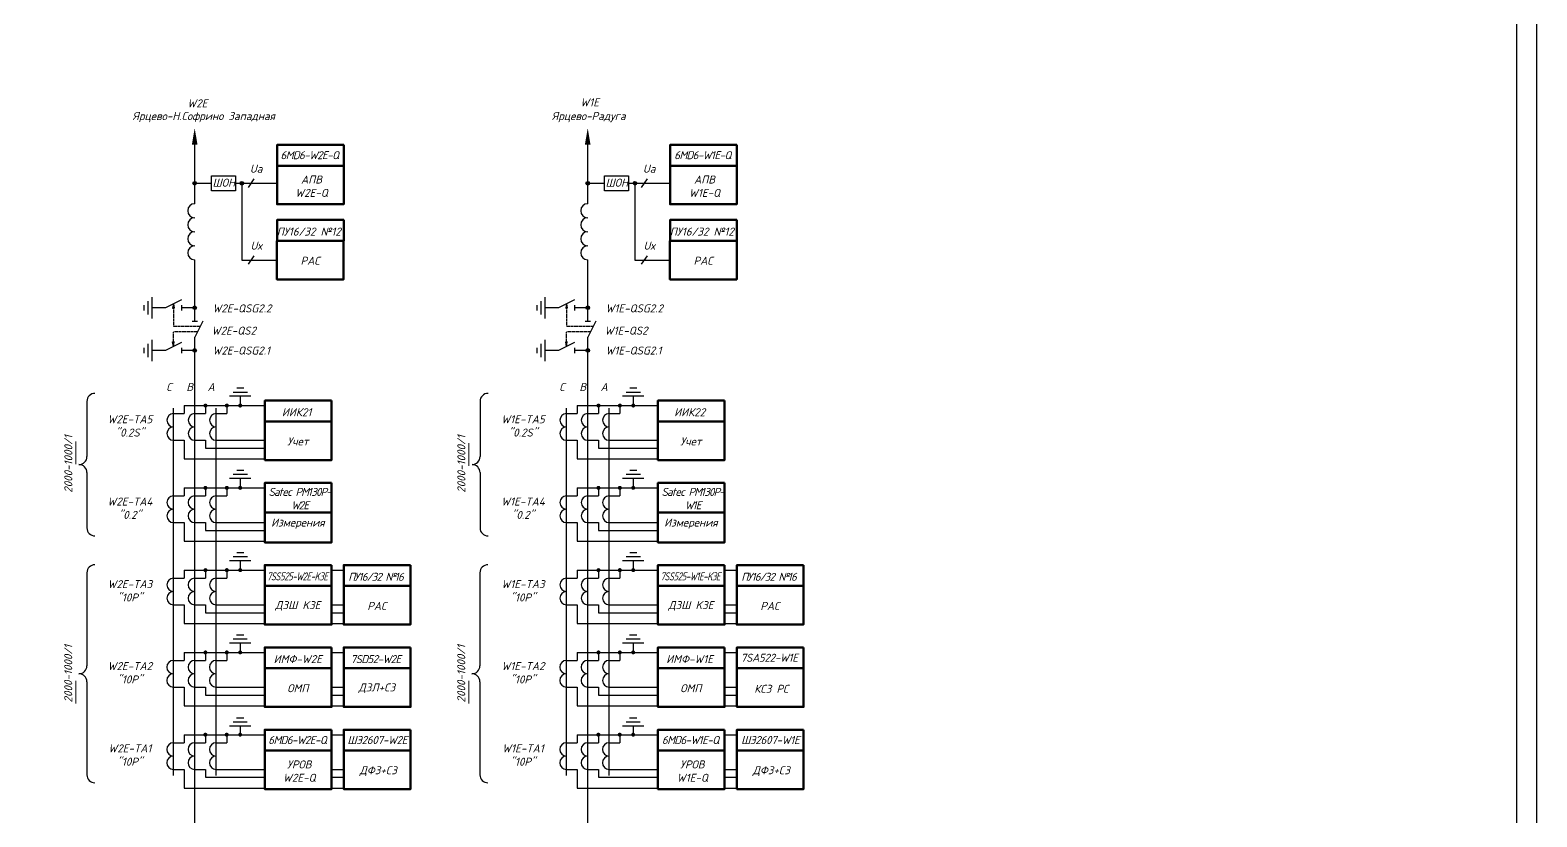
# Model space of a CAD drawing. Header units: millimetres. Extents: x -4534 to -456, y 3875 to 4716.
# Drawn here: x -2600.5 to -2233.4, y 4068.9 to 4260.6 of the extents above; entities that cross this region are included whole.
import ezdxf
from ezdxf.enums import TextEntityAlignment as Align

# ---------------------------------------------------------------- set-up
doc = ezdxf.new("R2010")
doc.units = ezdxf.units.MM
doc.linetypes.add('HIDDEN2', pattern=[0.1875, 0.125, -0.0625])
for name, color, linetype in [('Измерения АСУТП', 80, 'Continuous'), ('пусков-компл', 7, 'Continuous'), ('РАС АСУТП', 50, 'Continuous')]:
    doc.layers.add(name, color=color, linetype=linetype)
doc.styles.add('ГОСТ 3.0', font='isocpeur.ttf', dxfattribs={"oblique": 15, "height": 3})

# ---------------------------------------------------------------- blocks, each defined once
blk = doc.blocks.new('Точка')
h = blk.add_hatch(color=256)
edge = h.paths.add_edge_path()
edge.add_arc((0, 0), 0.691, 0, 360)
blk.add_circle((0, 0), 0.691)
blk = doc.blocks.new('*U46')
for p, q in [((0, 0), (5, 0)), ((11, 3), (5, 0)), ((11, -1), (11, 1)), ((11, 0), (16, 0))]:
    blk.add_line(p, q)
blk = doc.blocks.new('*U49')
for p, q in [((0, 0), (5, 0)), ((11, 3), (5, 0)), ((11, -1), (11, 1)), ((11, 0), (16, 0))]:
    blk.add_line(p, q)

msp = doc.modelspace()

# ---------------------------------------------------------------- hatches: boundary and pattern name
for points in [[(-2565.78, 4192.88), (-2565.61, 4192.88), (-2565.44, 4192.88), (-2565.61, 4193.97)], [(-2470.01, 4192.88), (-2469.84, 4192.88), (-2469.67, 4192.88), (-2469.84, 4193.97)], [(-2565.61, 4183.57), (-2565.44, 4184.65), (-2565.61, 4184.65), (-2565.78, 4184.65)], [(-2469.84, 4183.57), (-2469.67, 4184.65), (-2469.84, 4184.65), (-2470.01, 4184.65)]]:
    msp.add_hatch(color=0).paths.add_polyline_path(points)

# ---------------------------------------------------------------- linework, layer by layer
at = {"color": 0, "lineweight": 30}
msp.add_line((-2238.35, 4711.38), (-2238.35, 3880.38), dxfattribs=at)
at = {"color": 0}
for p, q in [((-2560.41, 4218.34), (-2560.41, 4232.71)), ((-2464.64, 4218.34), (-2464.64, 4232.71)), ((-2560.41, 4223.34), (-2556.32, 4223.34)), ((-2550.48, 4223.34), (-2540.34, 4223.34)), ((-2547.31, 4222.32), (-2545.88, 4224.36)), ((-2464.64, 4223.34), (-2460.55, 4223.34)), ((-2454.71, 4223.34), (-2444.57, 4223.34)), ((-2451.54, 4222.32), (-2450.11, 4224.36)), ((-2560.41, 4192.99), (-2560.41, 4204.66)), ((-2464.64, 4192.99), (-2464.64, 4204.66)), ((-2567.56, 4192.99), (-2570.81, 4192.99)), ((-2563.66, 4194.94), (-2567.56, 4192.99)), ((-2565.61, 4193.97), (-2565.78, 4192.88)), ((-2565.61, 4193.97), (-2565.44, 4192.88)), ((-2563.66, 4193.64), (-2563.66, 4192.34)), ((-2560.41, 4192.99), (-2563.66, 4192.99)), ((-2471.79, 4192.99), (-2475.04, 4192.99)), ((-2467.89, 4194.94), (-2471.79, 4192.99)), ((-2469.84, 4193.97), (-2470.01, 4192.88)), ((-2469.84, 4193.97), (-2469.67, 4192.88)), ((-2467.89, 4193.64), (-2467.89, 4192.34)), ((-2464.64, 4192.99), (-2467.89, 4192.99)), ((-2565.78, 4192.88), (-2565.61, 4192.88)), ((-2565.44, 4192.88), (-2565.61, 4192.88)), ((-2470.01, 4192.88), (-2469.84, 4192.88)), ((-2469.67, 4192.88), (-2469.84, 4192.88)), ((-2567.56, 4182.59), (-2570.81, 4182.59)), ((-2563.66, 4184.54), (-2567.56, 4182.59)), ((-2565.61, 4183.57), (-2565.78, 4184.65)), ((-2565.78, 4184.65), (-2565.61, 4184.65)), ((-2565.61, 4183.57), (-2565.44, 4184.65)), ((-2565.44, 4184.65), (-2565.61, 4184.65)), ((-2563.66, 4183.24), (-2563.66, 4181.94)), ((-2560.41, 4182.59), (-2563.66, 4182.59)), ((-2560.41, 4065.07), (-2560.41, 4182.59)), ((-2471.79, 4182.59), (-2475.04, 4182.59)), ((-2467.89, 4184.54), (-2471.79, 4182.59)), ((-2469.84, 4183.57), (-2470.01, 4184.65)), ((-2470.01, 4184.65), (-2469.84, 4184.65)), ((-2469.84, 4183.57), (-2469.67, 4184.65)), ((-2469.67, 4184.65), (-2469.84, 4184.65)), ((-2467.89, 4183.24), (-2467.89, 4181.94)), ((-2464.64, 4182.59), (-2467.89, 4182.59)), ((-2464.64, 4065.07), (-2464.64, 4182.59)), ((-2549.3, 4171.4), (-2549.3, 4169.15)), ((-2453.53, 4171.4), (-2453.53, 4169.15)), ((-2565.57, 4167.2), (-2562.97, 4167.2)), ((-2560.38, 4167.2), (-2557.78, 4167.2)), ((-2555.17, 4167.2), (-2552.57, 4167.2)), ((-2469.8, 4167.2), (-2467.2, 4167.2)), ((-2464.61, 4167.2), (-2462.01, 4167.2)), ((-2459.4, 4167.2), (-2456.8, 4167.2)), ((-2565.57, 4160.7), (-2562.97, 4160.7)), ((-2562.97, 4160.7), (-2562.97, 4156.16)), ((-2560.38, 4160.7), (-2557.78, 4160.7)), ((-2557.78, 4160.7), (-2557.78, 4158.77)), ((-2555.17, 4160.7), (-2543.32, 4160.7)), ((-2469.8, 4160.7), (-2467.2, 4160.7)), ((-2467.2, 4160.7), (-2467.2, 4156.16)), ((-2464.61, 4160.7), (-2462.01, 4160.7)), ((-2462.01, 4160.7), (-2462.01, 4158.77)), ((-2459.4, 4160.7), (-2447.54, 4160.7)), ((-2562.97, 4156.16), (-2543.32, 4156.16)), ((-2467.2, 4156.16), (-2447.54, 4156.16)), ((-2549.31, 4151.35), (-2549.31, 4149.1)), ((-2453.54, 4151.35), (-2453.54, 4149.1)), ((-2565.58, 4147.15), (-2562.98, 4147.15)), ((-2560.39, 4147.15), (-2557.79, 4147.15)), ((-2555.18, 4147.15), (-2552.58, 4147.15)), ((-2469.81, 4147.15), (-2467.21, 4147.15)), ((-2464.62, 4147.15), (-2462.02, 4147.15)), ((-2459.41, 4147.15), (-2456.81, 4147.15)), ((-2565.58, 4140.65), (-2562.98, 4140.65)), ((-2562.98, 4140.65), (-2562.98, 4136.11)), ((-2560.39, 4140.65), (-2557.79, 4140.65)), ((-2557.79, 4140.65), (-2557.79, 4138.72)), ((-2555.18, 4140.65), (-2543.32, 4140.65)), ((-2469.81, 4140.65), (-2467.21, 4140.65)), ((-2467.21, 4140.65), (-2467.21, 4136.11)), ((-2464.62, 4140.65), (-2462.02, 4140.65)), ((-2462.02, 4140.65), (-2462.02, 4138.72)), ((-2459.41, 4140.65), (-2447.55, 4140.65)), ((-2562.98, 4136.11), (-2543.32, 4136.11)), ((-2467.21, 4136.11), (-2447.55, 4136.11)), ((-2549.31, 4131.3), (-2549.31, 4129.05)), ((-2453.54, 4131.3), (-2453.54, 4129.05)), ((-2565.58, 4127.1), (-2562.98, 4127.1)), ((-2560.39, 4127.1), (-2557.79, 4127.1)), ((-2555.18, 4127.1), (-2552.58, 4127.1)), ((-2469.81, 4127.1), (-2467.21, 4127.1)), ((-2464.62, 4127.1), (-2462.02, 4127.1)), ((-2459.41, 4127.1), (-2456.81, 4127.1)), ((-2565.58, 4120.6), (-2562.98, 4120.6)), ((-2562.98, 4120.6), (-2562.98, 4116.06)), ((-2560.39, 4120.6), (-2557.79, 4120.6)), ((-2557.79, 4120.6), (-2557.79, 4118.67)), ((-2555.18, 4120.6), (-2543.32, 4120.6)), ((-2469.81, 4120.6), (-2467.21, 4120.6)), ((-2467.21, 4120.6), (-2467.21, 4116.06)), ((-2464.62, 4120.6), (-2462.02, 4120.6)), ((-2462.02, 4120.6), (-2462.02, 4118.67)), ((-2459.41, 4120.6), (-2447.55, 4120.6)), ((-2562.98, 4116.06), (-2543.32, 4116.06)), ((-2467.21, 4116.06), (-2447.55, 4116.06)), ((-2549.32, 4111.25), (-2549.32, 4109)), ((-2527.07, 4109), (-2524.07, 4109)), ((-2453.55, 4111.25), (-2453.55, 4109)), ((-2431.29, 4109), (-2428.29, 4109)), ((-2565.59, 4107.05), (-2562.99, 4107.05)), ((-2560.4, 4107.05), (-2557.8, 4107.05)), ((-2555.19, 4107.05), (-2552.59, 4107.05)), ((-2469.82, 4107.05), (-2467.22, 4107.05)), ((-2464.63, 4107.05), (-2462.03, 4107.05)), ((-2459.42, 4107.05), (-2456.82, 4107.05)), ((-2565.59, 4100.55), (-2562.99, 4100.55)), ((-2562.99, 4100.55), (-2562.99, 4096.01)), ((-2560.4, 4100.55), (-2557.8, 4100.55)), ((-2557.8, 4100.55), (-2557.8, 4098.62)), ((-2555.19, 4100.55), (-2543.33, 4100.55)), ((-2527.07, 4100.55), (-2524.07, 4100.55)), ((-2527.07, 4098.62), (-2524.07, 4098.62)), ((-2469.82, 4100.55), (-2467.22, 4100.55)), ((-2467.22, 4100.55), (-2467.22, 4096.01)), ((-2464.63, 4100.55), (-2462.03, 4100.55)), ((-2462.03, 4100.55), (-2462.03, 4098.62)), ((-2459.42, 4100.55), (-2447.56, 4100.55)), ((-2431.29, 4100.55), (-2428.29, 4100.55)), ((-2431.29, 4098.62), (-2428.29, 4098.62)), ((-2562.99, 4096.01), (-2543.33, 4096.01)), ((-2527.07, 4096.01), (-2524.07, 4096.01)), ((-2467.22, 4096.01), (-2447.56, 4096.01)), ((-2431.29, 4096.01), (-2428.29, 4096.01)), ((-2549.33, 4091.06), (-2549.33, 4088.95)), ((-2453.56, 4091.06), (-2453.56, 4088.95)), ((-2565.6, 4087), (-2563, 4087)), ((-2560.41, 4087), (-2557.81, 4087)), ((-2555.2, 4087), (-2552.6, 4087)), ((-2527.07, 4088.95), (-2524.07, 4088.95)), ((-2469.83, 4087), (-2467.23, 4087)), ((-2464.64, 4087), (-2462.04, 4087)), ((-2459.43, 4087), (-2456.83, 4087)), ((-2431.29, 4088.95), (-2428.29, 4088.95)), ((-2565.6, 4080.5), (-2563, 4080.5)), ((-2563, 4080.5), (-2563, 4075.96)), ((-2560.41, 4080.5), (-2557.81, 4080.5)), ((-2557.81, 4080.5), (-2557.81, 4078.57)), ((-2555.2, 4080.5), (-2543.34, 4080.5)), ((-2527.07, 4080.5), (-2524.07, 4080.5)), ((-2469.83, 4080.5), (-2467.23, 4080.5)), ((-2467.23, 4080.5), (-2467.23, 4075.96)), ((-2464.64, 4080.5), (-2462.04, 4080.5)), ((-2462.04, 4080.5), (-2462.04, 4078.57)), ((-2459.43, 4080.5), (-2447.57, 4080.5)), ((-2431.29, 4080.5), (-2428.29, 4080.5)), ((-2563, 4075.96), (-2543.34, 4075.96)), ((-2527.07, 4078.57), (-2524.07, 4078.57)), ((-2527.07, 4075.96), (-2524.07, 4075.96)), ((-2467.23, 4075.96), (-2447.57, 4075.96)), ((-2431.29, 4078.57), (-2428.29, 4078.57)), ((-2431.29, 4075.96), (-2428.29, 4075.96))]:
    msp.add_line(p, q, dxfattribs=at)
at = {"color": 0, "lineweight": 25, "ltscale": 0.25}
for p, q in [((-2572.76, 4192.34), (-2572.76, 4193.64)), ((-2571.78, 4191.37), (-2571.78, 4194.62)), ((-2570.81, 4190.39), (-2570.81, 4195.59)), ((-2476.99, 4192.34), (-2476.99, 4193.64)), ((-2476.01, 4191.37), (-2476.01, 4194.62)), ((-2475.04, 4190.39), (-2475.04, 4195.59)), ((-2572.76, 4181.94), (-2572.76, 4183.24)), ((-2571.78, 4180.97), (-2571.78, 4184.22)), ((-2570.81, 4179.99), (-2570.81, 4185.19)), ((-2476.99, 4181.94), (-2476.99, 4183.24)), ((-2476.01, 4180.97), (-2476.01, 4184.22)), ((-2475.04, 4179.99), (-2475.04, 4185.19))]:
    msp.add_line(p, q, dxfattribs=at)
at = {"color": 0, "linetype": 'HIDDEN2'}
for p, q in [((-2565.61, 4192.88), (-2565.61, 4188.44)), ((-2469.84, 4192.88), (-2469.84, 4188.44)), ((-2559.11, 4188.44), (-2565.61, 4188.44)), ((-2565.61, 4184.65), (-2565.61, 4187.14)), ((-2559.76, 4187.14), (-2565.61, 4187.14)), ((-2463.34, 4188.44), (-2469.84, 4188.44)), ((-2469.84, 4184.65), (-2469.84, 4187.14)), ((-2463.99, 4187.14), (-2469.84, 4187.14))]:
    msp.add_line(p, q, dxfattribs=at)
at = {"color": 0, "ltscale": 0.25}
for p, q in [((-2546.7, 4171.4), (-2551.9, 4171.4)), ((-2547.57, 4172.37), (-2551.04, 4172.37)), ((-2548.44, 4173.35), (-2550.17, 4173.35)), ((-2450.93, 4171.4), (-2456.13, 4171.4)), ((-2451.8, 4172.37), (-2455.26, 4172.37)), ((-2452.66, 4173.35), (-2454.4, 4173.35)), ((-2586.66, 4170.18), (-2586.66, 4156.71)), ((-2565.59, 4079.03), (-2565.59, 4168.51)), ((-2562.97, 4169.15), (-2562.97, 4167.2)), ((-2562.97, 4169.15), (-2543.32, 4169.15)), ((-2557.78, 4169.15), (-2557.78, 4167.2)), ((-2555.19, 4079.03), (-2555.19, 4168.51)), ((-2552.57, 4169.15), (-2552.57, 4167.2)), ((-2490.88, 4170.18), (-2490.88, 4156.71)), ((-2469.82, 4079.03), (-2469.82, 4168.51)), ((-2467.2, 4169.15), (-2467.2, 4167.2)), ((-2467.2, 4169.15), (-2447.54, 4169.15)), ((-2462.01, 4169.15), (-2462.01, 4167.2)), ((-2459.42, 4079.03), (-2459.42, 4168.51)), ((-2456.8, 4169.15), (-2456.8, 4167.2)), ((-2557.78, 4158.77), (-2543.32, 4158.77)), ((-2462.01, 4158.77), (-2447.54, 4158.77)), ((-2586.66, 4152.81), (-2586.66, 4139.34)), ((-2548.44, 4153.3), (-2550.18, 4153.3)), ((-2490.88, 4152.81), (-2490.88, 4139.34)), ((-2452.67, 4153.3), (-2454.41, 4153.3)), ((-2562.98, 4149.1), (-2562.98, 4147.15)), ((-2562.98, 4149.1), (-2543.32, 4149.1)), ((-2557.79, 4149.1), (-2557.79, 4147.15)), ((-2552.58, 4149.1), (-2552.58, 4147.15)), ((-2546.71, 4151.35), (-2551.91, 4151.35)), ((-2547.58, 4152.32), (-2551.04, 4152.32)), ((-2467.21, 4149.1), (-2467.21, 4147.15)), ((-2467.21, 4149.1), (-2447.55, 4149.1)), ((-2462.02, 4149.1), (-2462.02, 4147.15)), ((-2456.81, 4149.1), (-2456.81, 4147.15)), ((-2450.94, 4151.35), (-2456.14, 4151.35)), ((-2451.81, 4152.32), (-2455.27, 4152.32)), ((-2557.79, 4138.72), (-2543.32, 4138.72)), ((-2462.02, 4138.72), (-2447.55, 4138.72)), ((-2546.71, 4131.3), (-2551.91, 4131.3)), ((-2547.58, 4132.28), (-2551.04, 4132.28)), ((-2548.44, 4133.25), (-2550.18, 4133.25)), ((-2450.94, 4131.3), (-2456.14, 4131.3)), ((-2451.81, 4132.28), (-2455.27, 4132.28)), ((-2452.67, 4133.25), (-2454.41, 4133.25)), ((-2586.67, 4128.41), (-2586.67, 4105.75)), ((-2562.98, 4129.05), (-2562.98, 4127.1)), ((-2562.98, 4129.05), (-2543.32, 4129.05)), ((-2557.79, 4129.05), (-2557.79, 4127.1)), ((-2552.58, 4129.05), (-2552.58, 4127.1)), ((-2490.9, 4128.41), (-2490.9, 4105.75)), ((-2467.21, 4129.05), (-2467.21, 4127.1)), ((-2467.21, 4129.05), (-2447.55, 4129.05)), ((-2462.02, 4129.05), (-2462.02, 4127.1)), ((-2456.81, 4129.05), (-2456.81, 4127.1)), ((-2557.79, 4118.67), (-2543.32, 4118.67)), ((-2462.02, 4118.67), (-2447.55, 4118.67)), ((-2547.59, 4112.23), (-2551.05, 4112.23)), ((-2548.45, 4113.2), (-2550.19, 4113.2)), ((-2451.82, 4112.23), (-2455.28, 4112.23)), ((-2452.68, 4113.2), (-2454.42, 4113.2)), ((-2562.99, 4109), (-2562.99, 4107.05)), ((-2562.99, 4109), (-2543.33, 4109)), ((-2557.8, 4109), (-2557.8, 4107.05)), ((-2552.59, 4109), (-2552.59, 4107.05)), ((-2546.72, 4111.25), (-2551.92, 4111.25)), ((-2467.22, 4109), (-2467.22, 4107.05)), ((-2467.22, 4109), (-2447.56, 4109)), ((-2462.03, 4109), (-2462.03, 4107.05)), ((-2456.82, 4109), (-2456.82, 4107.05)), ((-2450.95, 4111.25), (-2456.15, 4111.25)), ((-2586.67, 4101.85), (-2586.67, 4079.19)), ((-2490.9, 4101.85), (-2490.9, 4079.19)), ((-2557.8, 4098.62), (-2543.33, 4098.62)), ((-2462.03, 4098.62), (-2447.56, 4098.62)), ((-2546.73, 4091.06), (-2551.93, 4091.06)), ((-2547.6, 4092.04), (-2551.06, 4092.04)), ((-2548.46, 4093.01), (-2550.2, 4093.01)), ((-2450.96, 4091.06), (-2456.16, 4091.06)), ((-2451.83, 4092.04), (-2455.29, 4092.04)), ((-2452.69, 4093.01), (-2454.43, 4093.01)), ((-2563, 4088.95), (-2563, 4087)), ((-2563, 4088.95), (-2543.34, 4088.95)), ((-2557.81, 4088.95), (-2557.81, 4087)), ((-2552.6, 4088.95), (-2552.6, 4087)), ((-2467.23, 4088.95), (-2467.23, 4087)), ((-2467.23, 4088.95), (-2447.57, 4088.95)), ((-2462.04, 4088.95), (-2462.04, 4087)), ((-2456.83, 4088.95), (-2456.83, 4087)), ((-2557.81, 4078.57), (-2543.34, 4078.57)), ((-2462.04, 4078.57), (-2447.57, 4078.57))]:
    msp.add_line(p, q, dxfattribs=at)
at = {"color": 0, "lineweight": 20}
for p, q in [((-2589.38, 4160.36), (-2589.38, 4154.86)), ((-2493.61, 4159.96), (-2493.61, 4154.45)), ((-2589.4, 4102.05), (-2589.4, 4096.55)), ((-2493.63, 4102.05), (-2493.63, 4096.55))]:
    msp.add_line(p, q, dxfattribs=at)
at = {"color": 0, "linetype": 'Continuous', "lineweight": 25}
msp.add_lwpolyline([(-4534.35, 3875.38), (-2233.35, 3875.38), (-2233.35, 4716.38), (-4534.35, 4716.38)], close=True, dxfattribs=at)
at = {"color": 0, "lineweight": 50, "ltscale": 0.25}
for points in [[(-2524.09, 4232.68), (-2540.34, 4232.68), (-2540.34, 4227.6), (-2524.09, 4227.6)], [(-2428.32, 4232.68), (-2444.57, 4232.68), (-2444.57, 4227.6), (-2428.32, 4227.6)], [(-2524.09, 4227.6), (-2540.34, 4227.6), (-2540.34, 4218.19), (-2524.09, 4218.19)], [(-2428.32, 4227.6), (-2444.57, 4227.6), (-2444.57, 4218.19), (-2428.32, 4218.19)], [(-2527.06, 4170.37), (-2543.31, 4170.37), (-2543.31, 4165.29), (-2527.06, 4165.29)], [(-2431.28, 4170.37), (-2447.53, 4170.37), (-2447.53, 4165.29), (-2431.28, 4165.29)], [(-2527.06, 4165.29), (-2543.31, 4165.29), (-2543.31, 4155.87), (-2527.06, 4155.87)], [(-2431.28, 4165.29), (-2447.53, 4165.29), (-2447.53, 4155.87), (-2431.28, 4155.87)], [(-2527.07, 4130.27), (-2543.32, 4130.27), (-2543.32, 4125.19), (-2527.07, 4125.19)], [(-2431.29, 4130.27), (-2447.54, 4130.27), (-2447.54, 4125.19), (-2431.29, 4125.19)], [(-2527.07, 4125.19), (-2543.32, 4125.19), (-2543.32, 4115.77), (-2527.07, 4115.77)], [(-2431.29, 4125.19), (-2447.54, 4125.19), (-2447.54, 4115.77), (-2431.29, 4115.77)], [(-2527.07, 4110.22), (-2543.32, 4110.22), (-2543.32, 4105.14), (-2527.07, 4105.14)], [(-2507.82, 4110.22), (-2524.07, 4110.22), (-2524.07, 4105.14), (-2507.82, 4105.14)], [(-2431.29, 4110.22), (-2447.54, 4110.22), (-2447.54, 4105.14), (-2431.29, 4105.14)], [(-2412.04, 4110.22), (-2428.29, 4110.22), (-2428.29, 4105.14), (-2412.04, 4105.14)], [(-2527.07, 4105.14), (-2543.32, 4105.14), (-2543.32, 4095.72), (-2527.07, 4095.72)], [(-2507.82, 4105.14), (-2524.07, 4105.14), (-2524.07, 4095.72), (-2507.82, 4095.72)], [(-2431.29, 4105.14), (-2447.54, 4105.14), (-2447.54, 4095.72), (-2431.29, 4095.72)], [(-2412.04, 4105.14), (-2428.29, 4105.14), (-2428.29, 4095.72), (-2412.04, 4095.72)], [(-2527.07, 4090.17), (-2543.32, 4090.17), (-2543.32, 4085.09), (-2527.07, 4085.09)], [(-2507.82, 4090.17), (-2524.07, 4090.17), (-2524.07, 4085.09), (-2507.82, 4085.09)], [(-2431.29, 4090.17), (-2447.54, 4090.17), (-2447.54, 4085.09), (-2431.29, 4085.09)], [(-2412.04, 4090.17), (-2428.29, 4090.17), (-2428.29, 4085.09), (-2412.04, 4085.09)], [(-2527.07, 4085.09), (-2543.32, 4085.09), (-2543.32, 4075.68), (-2527.07, 4075.68)], [(-2507.82, 4085.09), (-2524.07, 4085.09), (-2524.07, 4075.68), (-2507.82, 4075.68)], [(-2431.29, 4085.09), (-2447.54, 4085.09), (-2447.54, 4075.68), (-2431.29, 4075.68)], [(-2412.04, 4085.09), (-2428.29, 4085.09), (-2428.29, 4075.68), (-2412.04, 4075.68)]]:
    msp.add_lwpolyline(points, close=True, dxfattribs=at)
at = {"color": 0}
for points in [[(-2556.32, 4225.17), (-2550.48, 4225.17), (-2550.48, 4221.51), (-2556.32, 4221.51)], [(-2460.55, 4225.17), (-2454.71, 4225.17), (-2454.71, 4221.51), (-2460.55, 4221.51)]]:
    msp.add_lwpolyline(points, close=True, dxfattribs=at)
at = {"color": 0, "ltscale": 0.25, "const_width": 0.487}
for points in [[(-2558.02, 4169.15, 1), (-2557.54, 4169.15, 1)], [(-2552.82, 4169.15, 1), (-2552.33, 4169.15, 1)], [(-2549.55, 4169.15, 1), (-2549.06, 4169.15, 1)], [(-2462.25, 4169.15, 1), (-2461.77, 4169.15, 1)], [(-2457.05, 4169.15, 1), (-2456.56, 4169.15, 1)], [(-2453.77, 4169.15, 1), (-2453.29, 4169.15, 1)], [(-2558.03, 4149.1, 1), (-2557.55, 4149.1, 1)], [(-2552.83, 4149.1, 1), (-2552.34, 4149.1, 1)], [(-2549.56, 4149.1, 1), (-2549.07, 4149.1, 1)], [(-2462.26, 4149.1, 1), (-2461.78, 4149.1, 1)], [(-2457.06, 4149.1, 1), (-2456.57, 4149.1, 1)], [(-2453.78, 4149.1, 1), (-2453.3, 4149.1, 1)], [(-2558.03, 4129.05, 1), (-2557.55, 4129.05, 1)], [(-2552.83, 4129.05, 1), (-2552.34, 4129.05, 1)], [(-2549.56, 4129.05, 1), (-2549.07, 4129.05, 1)], [(-2462.26, 4129.05, 1), (-2461.78, 4129.05, 1)], [(-2457.06, 4129.05, 1), (-2456.57, 4129.05, 1)], [(-2453.78, 4129.05, 1), (-2453.3, 4129.05, 1)], [(-2558.04, 4109, 1), (-2557.56, 4109, 1)], [(-2552.84, 4109, 1), (-2552.35, 4109, 1)], [(-2549.56, 4109, 1), (-2549.08, 4109, 1)], [(-2462.27, 4109, 1), (-2461.78, 4109, 1)], [(-2457.07, 4109, 1), (-2456.58, 4109, 1)], [(-2453.79, 4109, 1), (-2453.31, 4109, 1)], [(-2558.05, 4088.95, 1), (-2557.56, 4088.95, 1)], [(-2552.85, 4088.95, 1), (-2552.36, 4088.95, 1)], [(-2549.57, 4088.95, 1), (-2549.09, 4088.95, 1)], [(-2462.28, 4088.95, 1), (-2461.79, 4088.95, 1)], [(-2457.08, 4088.95, 1), (-2456.59, 4088.95, 1)], [(-2453.8, 4088.95, 1), (-2453.32, 4088.95, 1)]]:
    msp.add_lwpolyline(points, format="xyb", close=True, dxfattribs=at)
at = {"color": 0, "ltscale": 0.25}
for centre, start, end in [((-2584.71, 4170.18), 90, 180), ((-2488.93, 4170.18), 90, 180), ((-2588.61, 4156.71), 270, 0), ((-2492.83, 4156.71), 270, 0), ((-2588.61, 4152.81), 0, 90), ((-2492.83, 4152.81), 0, 90), ((-2584.71, 4139.34), 180, 270), ((-2488.93, 4139.34), 180, 270), ((-2584.72, 4128.41), 90, 180), ((-2488.95, 4128.41), 90, 180), ((-2588.62, 4105.75), 270, 0), ((-2492.85, 4105.75), 270, 0), ((-2588.62, 4101.85), 0, 90), ((-2492.85, 4101.85), 0, 90), ((-2584.72, 4079.19), 180, 270), ((-2488.95, 4079.19), 180, 270)]:
    msp.add_arc(centre, 1.95, start, end, dxfattribs=at)
at = {"color": 0}
for centre in [(-2565.57, 4165.57), (-2560.38, 4165.57), (-2555.17, 4165.57), (-2469.8, 4165.57), (-2464.61, 4165.57), (-2459.4, 4165.57), (-2565.57, 4162.32), (-2560.38, 4162.32), (-2555.17, 4162.32), (-2469.8, 4162.32), (-2464.61, 4162.32), (-2459.4, 4162.32), (-2565.58, 4145.52), (-2560.39, 4145.52), (-2555.18, 4145.52), (-2469.81, 4145.52), (-2464.62, 4145.52), (-2459.41, 4145.52), (-2565.58, 4142.27), (-2560.39, 4142.27), (-2555.18, 4142.27), (-2469.81, 4142.27), (-2464.62, 4142.27), (-2459.41, 4142.27), (-2565.58, 4125.47), (-2560.39, 4125.47), (-2555.18, 4125.47), (-2469.81, 4125.47), (-2464.62, 4125.47), (-2459.41, 4125.47), (-2565.58, 4122.22), (-2560.39, 4122.22), (-2555.18, 4122.22), (-2469.81, 4122.22), (-2464.62, 4122.22), (-2459.41, 4122.22), (-2565.59, 4105.42), (-2560.4, 4105.42), (-2555.19, 4105.42), (-2469.82, 4105.42), (-2464.63, 4105.42), (-2459.42, 4105.42), (-2565.59, 4102.17), (-2560.4, 4102.17), (-2555.19, 4102.17), (-2469.82, 4102.17), (-2464.63, 4102.17), (-2459.42, 4102.17), (-2565.6, 4085.37), (-2560.41, 4085.37), (-2555.2, 4085.37), (-2469.83, 4085.37), (-2464.64, 4085.37), (-2459.43, 4085.37), (-2565.6, 4082.12), (-2560.41, 4082.12), (-2555.2, 4082.12), (-2469.83, 4082.12), (-2464.64, 4082.12), (-2459.43, 4082.12)]:
    msp.add_arc(centre, 1.62, 90, 270, dxfattribs=at)
at = {"color": 0, "lineweight": 25}
for points in [[(-2560.41, 4236.75), (-2561.1, 4232.71), (-2559.72, 4232.71)], [(-2464.64, 4236.75), (-2465.33, 4232.71), (-2463.95, 4232.71)]]:
    msp.add_solid(points, dxfattribs=at)
at = {"layer": 'Измерения АСУТП', "color": 0, "lineweight": 50, "ltscale": 0.25}
for points in [[(-2527.07, 4150.32), (-2543.32, 4150.32), (-2543.32, 4143.08), (-2527.07, 4143.08)], [(-2431.29, 4150.32), (-2447.54, 4150.32), (-2447.54, 4143.08), (-2431.29, 4143.08)], [(-2527.07, 4143.08), (-2543.32, 4143.08), (-2543.32, 4135.82), (-2527.07, 4135.82)], [(-2431.29, 4143.08), (-2447.54, 4143.08), (-2447.54, 4135.82), (-2431.29, 4135.82)]]:
    msp.add_lwpolyline(points, close=True, dxfattribs=at)
at = {"layer": 'пусков-компл', "color": 0}
for centre, start, end in [((-2560.41, 4216.63), 90, 180), ((-2560.41, 4216.63), 180, 270), ((-2464.64, 4216.63), 90, 180), ((-2464.64, 4216.63), 180, 270), ((-2560.41, 4213.21), 90, 180), ((-2560.41, 4213.21), 180, 270), ((-2560.41, 4209.79), 90, 180), ((-2464.64, 4213.21), 90, 180), ((-2464.64, 4213.21), 180, 270), ((-2464.64, 4209.79), 90, 180), ((-2560.41, 4209.79), 180, 270), ((-2560.41, 4206.37), 90, 180), ((-2464.64, 4209.79), 180, 270), ((-2464.64, 4206.37), 90, 180), ((-2560.41, 4206.37), 180, 270), ((-2464.64, 4206.37), 180, 270)]:
    msp.add_arc(centre, 1.71, start, end, dxfattribs=at)
at = {"layer": 'РАС АСУТП', "color": 0}
for p, q in [((-2548.89, 4223.34), (-2548.89, 4204.6)), ((-2453.12, 4223.34), (-2453.12, 4204.6)), ((-2548.89, 4204.6), (-2540.36, 4204.6)), ((-2547.31, 4203.57), (-2545.88, 4205.62)), ((-2453.12, 4204.6), (-2444.59, 4204.6)), ((-2451.54, 4203.57), (-2450.11, 4205.62)), ((-2527.07, 4120.6), (-2524.07, 4120.6)), ((-2431.29, 4120.6), (-2428.3, 4120.6)), ((-2527.07, 4116.06), (-2524.07, 4116.06)), ((-2431.29, 4116.06), (-2428.3, 4116.06))]:
    msp.add_line(p, q, dxfattribs=at)
at = {"layer": 'РАС АСУТП', "color": 0, "ltscale": 0.25}
for p, q in [((-2527.07, 4129.05), (-2524.07, 4129.05)), ((-2431.29, 4129.05), (-2428.3, 4129.05)), ((-2527.07, 4118.67), (-2524.07, 4118.67)), ((-2431.29, 4118.67), (-2428.3, 4118.67))]:
    msp.add_line(p, q, dxfattribs=at)
at = {"layer": 'РАС АСУТП', "color": 0, "lineweight": 50, "ltscale": 0.25}
for points in [[(-2524.09, 4214.39), (-2540.34, 4214.39), (-2540.34, 4209.3), (-2524.09, 4209.3)], [(-2428.32, 4214.39), (-2444.57, 4214.39), (-2444.57, 4209.3), (-2428.32, 4209.3)], [(-2524.11, 4209.3), (-2540.36, 4209.3), (-2540.36, 4199.89), (-2524.11, 4199.89)], [(-2428.34, 4209.3), (-2444.59, 4209.3), (-2444.59, 4199.89), (-2428.34, 4199.89)], [(-2507.82, 4130.27), (-2524.07, 4130.27), (-2524.07, 4125.19), (-2507.82, 4125.19)], [(-2412.04, 4130.27), (-2428.29, 4130.27), (-2428.29, 4125.19), (-2412.04, 4125.19)], [(-2507.83, 4125.19), (-2524.08, 4125.19), (-2524.08, 4115.77), (-2507.83, 4115.77)], [(-2412.06, 4125.19), (-2428.31, 4125.19), (-2428.31, 4115.77), (-2412.06, 4115.77)]]:
    msp.add_lwpolyline(points, close=True, dxfattribs=at)

# ---------------------------------------------------------------- block references
at = {"color": 0, "yscale": 0.65, "zscale": 0.65}
for name, p, xscale, rotation in [('Точка', (-2560.41, 4223.34), 0.65, 180), ('Точка', (-2464.64, 4223.34), 0.65, 180), ('*U46', (-2560.41, 4182.59), -0.65, 270), ('Точка', (-2560.41, 4192.99), 0.65, 180), ('*U49', (-2464.64, 4182.59), -0.65, 270), ('Точка', (-2464.64, 4192.99), 0.65, 180), ('Точка', (-2560.41, 4182.59), 0.65, 180), ('Точка', (-2464.64, 4182.59), 0.65, 180)]:
    msp.add_blockref(name, p, dxfattribs=dict(at, xscale=xscale, rotation=rotation))
at = {"layer": 'РАС АСУТП', "color": 0, "xscale": 0.65, "yscale": 0.65, "zscale": 0.65, "rotation": 180}
for p in [(-2548.89, 4223.34), (-2453.12, 4223.34)]:
    msp.add_blockref('Точка', p, dxfattribs=at)

# ---------------------------------------------------------------- texts
at = {"color": 0, "lineweight": 18, "style": 'ГОСТ 3.0', "oblique": 15}
for s, p in [('Ярцево-Н.Софрино Западная', (-2575.53, 4238.73)), ('W2E', (-2562.21, 4241.82)), ('Ярцево-Радуга', (-2473.35, 4238.73)), ('W1E', (-2466.44, 4242.06)), ('ШОН', (-2556.06, 4222.49)), ('ШОН', (-2460.29, 4222.49))]:
    msp.add_text(s, height=1.95, dxfattribs=at).set_placement(p)
at = {"color": 0, "ltscale": 2, "style": 'ГОСТ 3.0', "oblique": 15}
for p in [(-2545.43, 4225.89), (-2449.66, 4225.89)]:
    msp.add_text('Uа', height=1.95, dxfattribs=at).set_placement(p, align=Align.CENTER)
at = {"color": 0, "style": 'ГОСТ 3.0', "oblique": 15}
for s, p in [('С', (-2566.66, 4173.68)), ('B', (-2561.6, 4173.68)), ('A', (-2556.41, 4173.68)), ('С', (-2470.89, 4173.68)), ('B', (-2465.83, 4173.68)), ('A', (-2460.64, 4173.68))]:
    msp.add_text(s, height=1.95, dxfattribs=at).set_placement(p, align=Align.MIDDLE_CENTER)
for p in [(-2591.2, 4154.9), (-2495.43, 4154.9), (-2591.22, 4103.81), (-2495.45, 4103.81)]:
    msp.add_text('2000-1000/1', height=1.95, rotation=90, dxfattribs=at).set_placement(p, align=Align.MIDDLE_CENTER)
at = {"color": 0, "lineweight": 30, "char_height": 1.95, "attachment_point": 5, "style": 'ГОСТ 3.0'}
for s, insert in [('{\\T0.9;6MD6-W\\C0;2E-Q}', (-2532.45, 4230.16)), ('{\\T0.9;6MD6-W\\C0;1E-Q}', (-2436.68, 4230.16)), ('{\\W0.8;\\T0.9;7SS525-W2E-K3E}', (-2535.45, 4127.53)), ('{\\W0.8;\\T0.9;7SS525-W1E-K3E}', (-2439.68, 4127.53)), ('{\\T0.95;7SA522-W1E}', (-2420.41, 4107.7)), ('ИМФ-W2E', (-2535.29, 4107.37)), ('{\\T0.9;7SD52-W2E}', (-2516.33, 4107.37)), ('ИМФ-W1E', (-2439.81, 4107.37)), ('{\\T0.9;6MD6-W2E-Q}', (-2535.43, 4087.65)), ('{\\T0.95;ШЭ2607-W2E}', (-2515.92, 4087.65)), ('{\\T0.9;6MD6-W1E-Q}', (-2439.66, 4087.65)), ('{\\T0.95;ШЭ2607-W1E}', (-2420.15, 4087.65))]:
    msp.add_mtext(s, dxfattribs=dict(at, insert=insert))
at = {"color": 0, "char_height": 1.95, "attachment_point": 5, "style": 'ГОСТ 3.0'}
for s, insert in [('{\\C0;АПВ\\PW2E-Q}', (-2531.95, 4222.6)), ('{\\C0;АПВ\\PW1E-Q}', (-2436.18, 4222.6)), ('{\\C0;ДЗШ K3E}', (-2535.28, 4120.32)), ('{\\C0;ДЗШ K3E}', (-2439.5, 4120.32)), ('ОМП', (-2535.27, 4100.27)), ('ДЗЛ+СЗ', (-2516.02, 4100.27)), ('ОМП', (-2439.5, 4100.27)), ('{\\C0;КСЗ РС}', (-2419.9, 4100.13)), ('{\\C0;УРОВ\\P}W2E-Q', (-2534.93, 4080.08)), ('{\\C0;ДФЗ+СЗ}', (-2515.68, 4080.08)), ('{\\C0;УРОВ\\P}W1E-Q', (-2439.15, 4080.08)), ('{\\C0;ДФЗ+СЗ}', (-2419.9, 4080.08))]:
    msp.add_mtext(s, dxfattribs=dict(at, insert=insert))
at = {"color": 0, "lineweight": 18, "char_height": 1.95, "width": 7.2421, "attachment_point": 1, "style": 'ГОСТ 3.0'}
for s, insert in [('W2E-QSG2.2', (-2556.08, 4193.81)), ('W1E-QSG2.2', (-2460.31, 4193.81)), ('W2E-QS2', (-2556.28, 4188.38)), ('W1E-QS2', (-2460.5, 4188.38)), ('W2E-QSG2.1', (-2556.08, 4183.53)), ('W1E-QSG2.1', (-2460.31, 4183.53))]:
    msp.add_mtext(s, dxfattribs=dict(at, insert=insert))
at = {"color": 0, "lineweight": 50, "ltscale": 0.25, "char_height": 1.95, "attachment_point": 5, "style": 'ГОСТ 3.0'}
for s, insert in [('ИИК21', (-2535.57, 4167.52)), ('ИИК22', (-2439.8, 4167.52)), ('Учет', (-2535.26, 4160.42)), ('Учет', (-2439.49, 4160.42))]:
    msp.add_mtext(s, dxfattribs=dict(at, insert=insert))
at = {"color": 0, "ltscale": 2, "char_height": 1.95, "width": 21.6953, "attachment_point": 5, "style": 'ГОСТ 3.0'}
for s, insert in [('W2E-TA5\\P"0.2S"', (-2576.2, 4164.19)), ('W1E-TA5\\P"0.2S"', (-2480.41, 4164.19)), ('W2E-TA4\\P"0.2"', (-2576.2, 4144.14)), ('W1E-TA4\\P"0.2"', (-2480.41, 4144.14)), ('W2E-TA3\\P"10P"', (-2576.2, 4124.01)), ('W1E-TA3\\P"10P"', (-2480.41, 4124.01)), ('W2E-TA2\\P"10P"', (-2576.21, 4104.04)), ('W1E-TA2\\P"10P"', (-2480.42, 4104.04)), ('W2E-TA1\\P"10P"', (-2576.21, 4083.99)), ('W1E-TA1\\P"10P"', (-2480.42, 4083.99))]:
    msp.add_mtext(s, dxfattribs=dict(at, insert=insert))
at = {"layer": 'Измерения АСУТП', "color": 0, "lineweight": 30, "char_height": 1.95, "attachment_point": 5, "style": 'ГОСТ 3.0'}
for s, insert in [('{\\T0.85;Satec PM130P-\\PW2E}', (-2534.82, 4146.48)), ('{\\T0.85;Satec PM130P-\\PW1E}', (-2439.05, 4146.48))]:
    msp.add_mtext(s, dxfattribs=dict(at, insert=insert))
at = {"layer": 'Измерения АСУТП', "color": 0, "char_height": 1.95, "attachment_point": 5, "style": 'ГОСТ 3.0'}
for insert in [(-2535.27, 4140.37), (-2439.5, 4140.37)]:
    msp.add_mtext('Измерения', dxfattribs=dict(at, insert=insert))
at = {"layer": 'РАС АСУТП', "color": 0, "ltscale": 2, "style": 'ГОСТ 3.0', "oblique": 15}
for p in [(-2545.43, 4207.14), (-2449.66, 4207.14)]:
    msp.add_text('Uх', height=1.95, dxfattribs=at).set_placement(p, align=Align.CENTER)
at = {"layer": 'РАС АСУТП', "color": 0, "lineweight": 30, "char_height": 1.95, "attachment_point": 5, "style": 'ГОСТ 3.0'}
for s, insert in [('ПУ16/32 №12', (-2532.6, 4211.54)), ('ПУ16/32 №12', (-2436.83, 4211.54)), ('{\\T0.85;ПУ16/32 №16}', (-2516.33, 4127.42)), ('{\\T0.85;ПУ16/32 №16}', (-2420.56, 4127.42))]:
    msp.add_mtext(s, dxfattribs=dict(at, insert=insert))
at = {"layer": 'РАС АСУТП', "color": 0, "char_height": 1.95, "attachment_point": 5, "style": 'ГОСТ 3.0'}
for insert in [(-2532.29, 4204.44), (-2436.52, 4204.44), (-2516.02, 4120.32), (-2420.25, 4120.32)]:
    msp.add_mtext('РАС', dxfattribs=dict(at, insert=insert))

doc.saveas('drawing.dxf')
